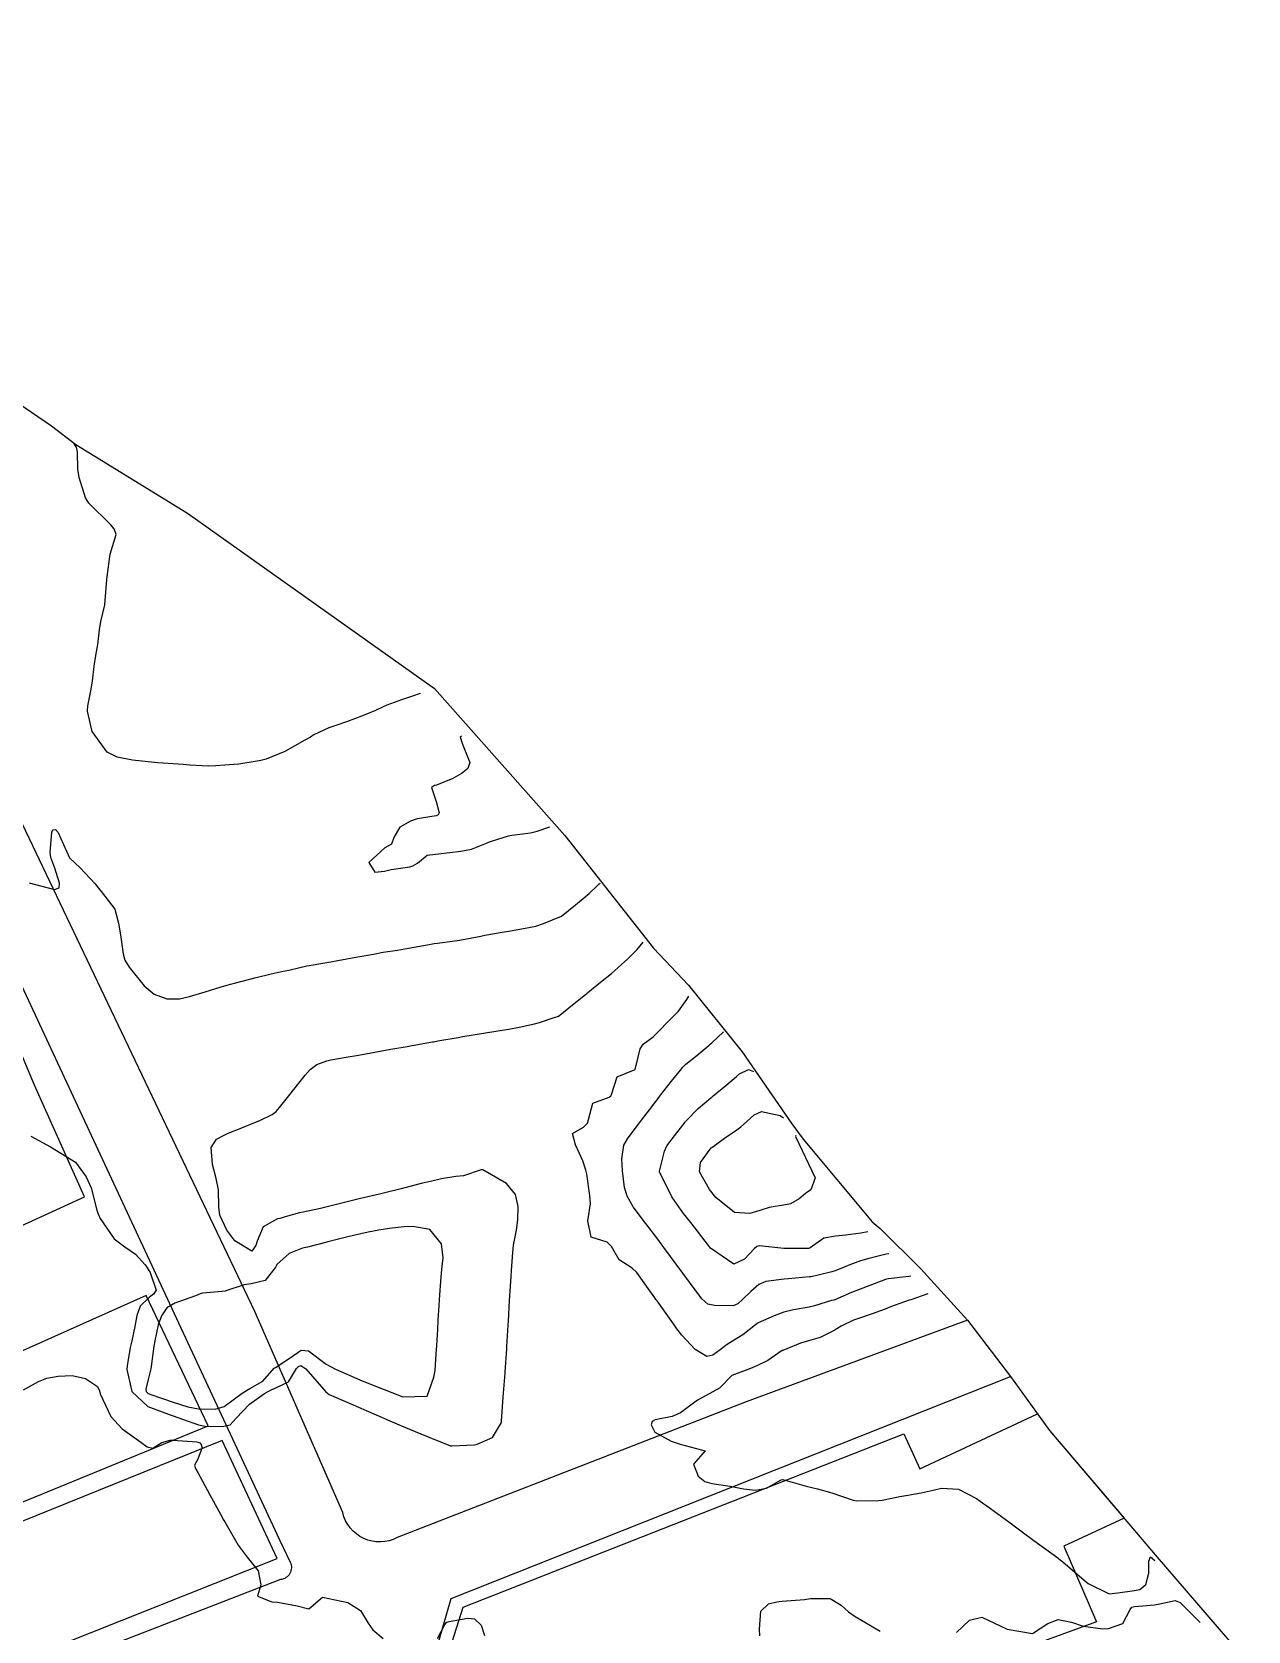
# Model space of a CAD drawing. Header units: metres. Extents: x 286371 to 293043, y 7462578 to 7466404.
# Drawn here: x 289009.9 to 289105.7, y 7465092.8 to 7465218.9 of the extents above; entities that cross this region are included whole.
import ezdxf

# ---------------------------------------------------------------- set-up
doc = ezdxf.new("R2010")
doc.units = ezdxf.units.M
doc.header["$MEASUREMENT"] = 0
for name, color, linetype in [('Area', 45, 'Continuous'), ('Curvas de Nivel 1m', 11, 'Continuous'), ('Curvas de Nivel 5m', 15, 'Continuous'), ('Edificações', 30, 'Continuous'), ('Vias primárias', 230, 'Continuous')]:
    doc.layers.add(name, color=color, linetype=linetype)

msp = doc.modelspace()

# ---------------------------------------------------------------- linework, layer by layer
at = {"layer": 'Area'}
msp.add_polyline3d([(289008.26, 7465190.02, 695.14), (289011.41, 7465187.87, 695.69), (289013.33, 7465186.41, 694.72), (289022.12, 7465180.97, 712.72), (289041.59, 7465167.15, 700.49), (289051.88, 7465155.55, 699.93), (289058.86, 7465146.67, 700.17), (289061.63, 7465143.76, 699.89), (289065.86, 7465138.49, 697.09), (289069.77, 7465132.82, 696.74), (289070.65, 7465131.61, 696.56), (289076.09, 7465125.09, 696.78), (289076.74, 7465124.56, 697.08), (289079.94, 7465121.4, 696.7), (289083.62, 7465117.34, 691.46), (289087.01, 7465112.91, 696.3), (289090.09, 7465108.65, 695.29), (289098.58, 7465098.65, 691.72), (289105.73, 7465090.31, 693.35)], dxfattribs=at)
at = {"layer": 'Curvas de Nivel 1m', "flags": 128}
for points, elevation in [([(289040.46, 7465166.77), (289039.86, 7465166.56), (289038.99, 7465166.27), (289037.85, 7465165.83), (289037.56, 7465165.71), (289036.96, 7465165.43), (289036.19, 7465165.1), (289035.84, 7465164.96), (289034.73, 7465164.56), (289033.83, 7465164.24), (289033.27, 7465164.04), (289032.1, 7465163.5), (289031.93, 7465163.4), (289031.82, 7465163.33), (289031.38, 7465163.08), (289029.8, 7465162.18), (289028.34, 7465161.57), (289027.9, 7465161.47), (289027.79, 7465161.45), (289026.18, 7465161.2), (289025.79, 7465161.16), (289024.36, 7465161.05), (289023.79, 7465161.04), (289022.32, 7465161.12), (289021.79, 7465161.15), (289020.21, 7465161.26), (289019.79, 7465161.3), (289018.04, 7465161.47), (289017.79, 7465161.5), (289016.58, 7465161.74), (289015.8, 7465162.13), (289014.62, 7465163.77), (289014.25, 7465165.38), (289014.28, 7465165.78), (289014.54, 7465167.11), (289014.64, 7465167.77), (289014.76, 7465168.92), (289014.91, 7465169.77), (289015.07, 7465170.62), (289015.19, 7465171.77), (289015.29, 7465172.43), (289015.6, 7465173.76), (289015.65, 7465174.09), (289015.77, 7465175.76), (289015.79, 7465175.97), (289016.03, 7465177.75), (289016.51, 7465179.3), (289016.35, 7465179.75), (289016.07, 7465180.09), (289014.36, 7465181.78), (289014.1, 7465182.2), (289013.58, 7465183.79), (289013.49, 7465184.44), (289013.47, 7465185.79), (289013.37, 7465186.19), (289013.2, 7465186.43)], 691), ([(289009.64, 7465151.84), (289011.64, 7465151.31), (289012, 7465151.44), (289012.03, 7465151.81), (289011.66, 7465152.99), (289011.36, 7465153.82), (289011.29, 7465154.21), (289011.43, 7465155.82), (289011.52, 7465156), (289011.71, 7465156.04), (289011.94, 7465155.81), (289012.12, 7465155.39), (289012.82, 7465153.8), (289013.66, 7465153.01), (289014.82, 7465151.77), (289015.62, 7465150.79), (289016.39, 7465149.74), (289016.68, 7465148.64), (289016.85, 7465147.74), (289017.06, 7465146.22), (289017.18, 7465145.73), (289017.54, 7465145.18), (289018.71, 7465143.71), (289019.5, 7465143.04), (289020.5, 7465142.68), (289021.5, 7465142.68), (289022.29, 7465142.87), (289023.51, 7465143.24), (289024.79, 7465143.62), (289025.52, 7465143.83), (289025.83, 7465143.91), (289027.53, 7465144.36), (289028.61, 7465144.64), (289029.53, 7465144.83), (289030.12, 7465144.95), (289031.54, 7465145.28), (289031.73, 7465145.32), (289032.79, 7465145.5), (289033.43, 7465145.6), (289033.55, 7465145.63), (289035.1, 7465145.91), (289035.55, 7465145.99), (289036.78, 7465146.21), (289037.56, 7465146.35), (289038.69, 7465146.53), (289039.56, 7465146.68), (289041.17, 7465146.96), (289041.57, 7465147.04), (289041.84, 7465147.08), (289043.57, 7465147.32), (289045.25, 7465147.63), (289045.58, 7465147.7), (289046.93, 7465147.93), (289047.59, 7465148.04), (289048.62, 7465148.22), (289049.59, 7465148.42), (289050.2, 7465148.62), (289051.6, 7465149.2), (289052.71, 7465150.09), (289053.63, 7465150.86), (289053.8, 7465151), (289054.43, 7465151.58), (289054.59, 7465151.74), (289054.65, 7465151.81)], 691), ([(289009.78, 7465131.85), (289011.32, 7465131.02), (289013.3, 7465129.79), (289014.15, 7465128.64), (289014.54, 7465127.78), (289014.99, 7465126.02), (289015.06, 7465125.77), (289015.24, 7465125.37), (289016.34, 7465123.75), (289017.2, 7465123.12), (289018.03, 7465122.55), (289018.78, 7465121.71), (289019.18, 7465121.1), (289019.66, 7465119.7), (289019.45, 7465119.4), (289019.14, 7465119.15), (289018.4, 7465118.44), (289018.14, 7465117.72), (289017.97, 7465116.85), (289017.73, 7465115.72), (289017.62, 7465115.18), (289017.37, 7465113.73), (289017.34, 7465113.44), (289017.75, 7465111.72), (289019.01, 7465110.52), (289020.83, 7465109.84), (289021, 7465109.79), (289021.37, 7465109.67), (289022.99, 7465109.1), (289023.66, 7465108.96), (289024.98, 7465108.98), (289025.49, 7465109.1), (289025.97, 7465109.6), (289027.01, 7465110.72), (289028.19, 7465111.56), (289028.73, 7465111.85), (289029.03, 7465111.98), (289030.1, 7465112.47), (289030.73, 7465113.52), (289030.88, 7465113.69), (289031.06, 7465113.77), (289031.46, 7465113.51), (289033.03, 7465111.69), (289033.29, 7465111.48), (289035.01, 7465110.75), (289036.21, 7465110.23), (289037, 7465109.88), (289038.09, 7465109.41), (289038.99, 7465109.02), (289039.62, 7465108.75), (289040.98, 7465108.2), (289042.86, 7465107.44), (289042.97, 7465107.42), (289044.75, 7465107.52), (289044.97, 7465107.55), (289046.17, 7465108.09), (289046.87, 7465109.28), (289046.89, 7465109.38), (289047.02, 7465111.27), (289047.16, 7465113.17), (289047.16, 7465113.27), (289047.29, 7465115.06), (289047.3, 7465115.27), (289047.42, 7465116.96), (289047.43, 7465117.27), (289047.51, 7465118.9), (289047.53, 7465119.27), (289047.64, 7465120.79), (289047.68, 7465121.27), (289047.77, 7465122.69), (289047.84, 7465123.26), (289048.06, 7465124.43), (289048.18, 7465125.26), (289048.2, 7465126.3), (289047.99, 7465127.26), (289047.28, 7465128.12), (289045.4, 7465129.19), (289045.29, 7465129.19), (289043.88, 7465128.73), (289043.28, 7465128.66), (289042.14, 7465128.49), (289041.28, 7465128.28), (289040.54, 7465128.11), (289039.27, 7465127.79), (289038.96, 7465127.71), (289037.78, 7465127.42), (289037.37, 7465127.31), (289037.26, 7465127.29), (289035.77, 7465126.93), (289035.25, 7465126.81), (289034.18, 7465126.54), (289033.25, 7465126.3), (289032.6, 7465126.14), (289031.24, 7465125.86), (289030.95, 7465125.81), (289030.01, 7465125.53), (289029.41, 7465125.37), (289029.23, 7465125.32), (289028.1, 7465124.69), (289027.61, 7465123.57), (289027.52, 7465123.24), (289027.19, 7465122.79), (289025.86, 7465123.59), (289025.23, 7465124.44), (289024.69, 7465125.61), (289024.59, 7465126.28), (289024.56, 7465127.62), (289024.4, 7465128.51), (289024.1, 7465129.62), (289023.99, 7465130.95), (289024.42, 7465131.62), (289025.02, 7465131.93), (289025.34, 7465132.08), (289026.41, 7465132.52), (289027.35, 7465132.91), (289027.82, 7465133.1), (289028.79, 7465133.55), (289029.12, 7465133.8), (289029.37, 7465134.12), (289030.01, 7465134.91), (289030.51, 7465135.53), (289030.9, 7465136.02), (289031.41, 7465136.66), (289031.81, 7465137.12), (289032.33, 7465137.5), (289033.12, 7465137.8), (289033.43, 7465137.87), (289034.79, 7465138.11), (289035.44, 7465138.22), (289036.47, 7465138.41), (289037.44, 7465138.58), (289038.15, 7465138.7), (289039.45, 7465138.93), (289039.83, 7465139), (289041.45, 7465139.29), (289041.52, 7465139.3), (289041.86, 7465139.36), (289043.46, 7465139.64), (289043.84, 7465139.71), (289045.46, 7465139.97), (289046.59, 7465140.15), (289047.47, 7465140.3), (289048.27, 7465140.45), (289049.48, 7465140.7), (289049.88, 7465140.82), (289051.04, 7465141.21), (289051.37, 7465141.32), (289051.49, 7465141.39), (289052.49, 7465142.2), (289053.51, 7465143.03), (289053.6, 7465143.09), (289053.69, 7465143.17), (289054.68, 7465144), (289055.54, 7465144.69), (289055.79, 7465144.89), (289056.09, 7465145.14), (289056.85, 7465145.83), (289057.57, 7465146.58), (289057.81, 7465146.87), (289058.04, 7465147.14)], 692), ([(289079.14, 7465120.8), (289078.99, 7465120.79), (289077.36, 7465120.61), (289077.16, 7465120.56), (289075.92, 7465120.07), (289075.15, 7465119.79), (289074.48, 7465119.52), (289073.15, 7465118.95), (289073.09, 7465118.93), (289072.9, 7465118.88), (289071.56, 7465118.48), (289071.13, 7465118.37), (289069.89, 7465118.16), (289069.13, 7465117.97), (289068.38, 7465117.69), (289067.12, 7465117.12), (289067.02, 7465117.06), (289066.91, 7465116.97), (289065.9, 7465116.18), (289065.09, 7465115.68), (289064.66, 7465115.43), (289064.12, 7465115.01), (289063.53, 7465114.57), (289063.08, 7465114.48), (289062.16, 7465115.04), (289061.1, 7465116.17), (289060.7, 7465116.66), (289060.43, 7465117.06), (289059.14, 7465118.87), (289059.04, 7465118.98), (289058.96, 7465119.09), (289058.58, 7465119.66), (289057.54, 7465121.11), (289057.18, 7465121.43), (289056.16, 7465122.11), (289055.54, 7465123.14), (289055.21, 7465123.48), (289053.94, 7465123.89), (289053.7, 7465125.17), (289053.9, 7465126.51), (289053.84, 7465127.17), (289053.61, 7465128.85), (289053.54, 7465129.17), (289053.3, 7465129.9), (289052.71, 7465131.18), (289052.47, 7465132.05), (289053.34, 7465132.56), (289053.65, 7465132.87), (289053.75, 7465133.17), (289054.08, 7465134.45), (289055.38, 7465134.93), (289055.5, 7465135.02), (289055.55, 7465135.14), (289056, 7465136.54), (289057.41, 7465137.11), (289057.8, 7465138.75), (289058.05, 7465139.11), (289058.85, 7465139.69), (289059.46, 7465140.31), (289059.83, 7465140.72), (289060.2, 7465141.07), (289060.83, 7465141.72), (289061.5, 7465142.63), (289061.64, 7465142.9)], 693), ([(289077.42, 7465122.58), (289077.2, 7465122.55), (289075.83, 7465122.2), (289075.19, 7465122.01), (289074.34, 7465121.7), (289073.18, 7465121.23), (289072.92, 7465121.14), (289071.85, 7465120.89), (289071.3, 7465120.77), (289071.17, 7465120.75), (289069.5, 7465120.6), (289069.17, 7465120.58), (289067.72, 7465120.4), (289067.16, 7465120.15), (289066.54, 7465119.59), (289065.89, 7465118.98), (289065.5, 7465118.63), (289065.14, 7465118.48), (289063.66, 7465118.5), (289063.14, 7465118.61), (289062.67, 7465119.03), (289061.17, 7465121.05), (289059.68, 7465123.08), (289059.21, 7465123.72), (289058.16, 7465125.1), (289057.25, 7465126.29), (289056.78, 7465127.12), (289056.59, 7465127.81), (289056.43, 7465129.13), (289056.38, 7465130.06), (289056.53, 7465131.13), (289056.81, 7465131.65), (289057.34, 7465132.35), (289057.67, 7465132.79), (289057.91, 7465133.11), (289058.54, 7465133.92), (289059.38, 7465135.04), (289059.4, 7465135.06), (289059.42, 7465135.08), (289060.28, 7465136.19), (289060.98, 7465137.06), (289061.18, 7465137.3), (289061.42, 7465137.52), (289062.27, 7465138.21), (289063.25, 7465139.03), (289063.35, 7465139.12), (289063.45, 7465139.21), (289064.37, 7465140.09)], 694), ([(289070.09, 7465131.91), (289070.07, 7465131.82), (289071.62, 7465128.57), (289071.27, 7465127.61), (289070.85, 7465127.33), (289070.35, 7465126.92), (289069.66, 7465126.52), (289069.26, 7465126.44), (289067.98, 7465126.23), (289067.25, 7465126), (289066.46, 7465125.76), (289065.25, 7465125.83), (289063.79, 7465127.02), (289063.27, 7465127.64), (289062.49, 7465129.04), (289062.57, 7465129.77), (289063.32, 7465130.83), (289063.42, 7465130.93), (289063.53, 7465131.02), (289064.57, 7465131.77), (289065.34, 7465132.28), (289065.76, 7465132.58), (289066.19, 7465132.98), (289066.79, 7465133.54), (289067.37, 7465133.79), (289068.84, 7465133.47), (289069.11, 7465133.3)], 696), ([(289080.49, 7465119.41), (289079.14, 7465118.95), (289079.01, 7465118.91), (289078.64, 7465118.79), (289077.55, 7465118.39), (289077.13, 7465118.22), (289076.1, 7465117.85), (289075.11, 7465117.51), (289074.64, 7465117.33), (289073.66, 7465116.87), (289073.31, 7465116.66), (289073.1, 7465116.52), (289072, 7465115.98), (289071.09, 7465115.72), (289070.46, 7465115.54), (289069.07, 7465114.96), (289069.05, 7465114.96), (289069.02, 7465114.94), (289067.87, 7465114.15), (289067.06, 7465113.76), (289066.5, 7465113.52), (289065.04, 7465112.99), (289064.07, 7465111.97), (289063.02, 7465111.41), (289062.32, 7465111.04), (289061, 7465110.03), (289060.33, 7465109.74), (289058.99, 7465109.48), (289058.75, 7465109.34), (289058.69, 7465109.1), (289058.98, 7465108.5), (289060.25, 7465107.79), (289060.96, 7465107.57), (289062.95, 7465107.03), (289062.01, 7465105.98), (289062.39, 7465105.04), (289062.92, 7465104.63), (289063.47, 7465104.47), (289064.91, 7465104.25), (289065.97, 7465104.04), (289066.91, 7465103.94), (289067.77, 7465104.09), (289068.92, 7465104.75), (289069.07, 7465104.78), (289070.91, 7465104.25), (289071.78, 7465104.03), (289072.91, 7465103.72), (289074.6, 7465103.15), (289074.9, 7465103.09), (289076.61, 7465103.11), (289076.9, 7465103.15), (289078.27, 7465103.43), (289078.91, 7465103.55), (289079.96, 7465103.72), (289080.91, 7465103.93), (289081.57, 7465104.09), (289082.91, 7465104.01), (289084.33, 7465103.27), (289084.9, 7465102.87), (289085.14, 7465102.69), (289086.88, 7465101.43), (289087.93, 7465100.65), (289088.85, 7465099.97), (289090.73, 7465098.61), (289090.83, 7465098.53), (289091.14, 7465098.29), (289092.81, 7465096.85), (289093.14, 7465096.57), (289094.78, 7465095.75), (289095.48, 7465095.84), (289096.79, 7465096.03), (289097.19, 7465096.11), (289097.67, 7465096.5), (289097.92, 7465097.39), (289097.91, 7465098.33), (289098.04, 7465098.68), (289098.39, 7465098.4)], 692), ([(289009.21, 7465111.85), (289010.37, 7465112.5), (289011.04, 7465112.76), (289011.92, 7465112.93), (289013.04, 7465112.98), (289014.08, 7465112.74), (289015.03, 7465112.11), (289015.18, 7465111.76), (289015.25, 7465111.53), (289016.08, 7465109.75), (289016.98, 7465108.77), (289018.44, 7465107.71), (289018.96, 7465107.35), (289019.4, 7465107.25), (289020.1, 7465107.69), (289020.76, 7465107.88), (289020.97, 7465107.89), (289022.86, 7465107.75), (289022.97, 7465107.73), (289023.15, 7465107.64), (289023.28, 7465107.31), (289022.94, 7465106.37), (289022.68, 7465105.9), (289022.75, 7465105.65), (289022.93, 7465105.32), (289023.86, 7465103.63), (289024.88, 7465101.76), (289024.95, 7465101.61), (289025.06, 7465101.43), (289026.11, 7465099.6), (289026.83, 7465098.64), (289027.7, 7465097.57), (289027.91, 7465096.46), (289027.65, 7465095.57), (289028.78, 7465095.13), (289029.23, 7465095.09), (289030.77, 7465094.82), (289031.7, 7465094.58), (289032.78, 7465095.49), (289034.78, 7465095.07), (289035.76, 7465094.45), (289036.36, 7465093.44), (289036.74, 7465092.91), (289037.56, 7465092.25)], 693), ([(289067.24, 7465092.46), (289067.21, 7465092.97), (289067.33, 7465094.4), (289067.92, 7465094.96), (289068.58, 7465095.14), (289068.78, 7465095.16), (289069, 7465095.17), (289070.78, 7465095.31), (289071.25, 7465095.38), (289072.78, 7465095.38), (289073.67, 7465094.86), (289074.24, 7465094.33), (289074.76, 7465093.98), (289076.74, 7465092.81)], 693), ([(289082.74, 7465092.72), (289083.77, 7465093.69), (289084.76, 7465093.91), (289086.19, 7465093.24), (289086.75, 7465092.97), (289088.73, 7465092.63), (289089.95, 7465093.42), (289090.76, 7465093.73), (289091.81, 7465093.53), (289092.74, 7465093.22), (289094.28, 7465093.01), (289094.74, 7465093.02), (289095.86, 7465093.41), (289096.43, 7465094.52), (289096.58, 7465094.7), (289096.77, 7465094.75), (289098.36, 7465094.9), (289098.77, 7465094.97), (289100, 7465095.24), (289100.37, 7465095.07), (289101.95, 7465093.5)], 693), ([(289041.84, 7465092.24), (289042.42, 7465093.34), (289042.57, 7465093.52), (289042.75, 7465093.58), (289044.23, 7465093.83), (289044.75, 7465093.79), (289045.29, 7465093.3), (289045.55, 7465092.47)], 693)]:
    msp.add_lwpolyline(points, dxfattribs=dict(at, elevation=elevation))
at = {"layer": 'Curvas de Nivel 1m', "elevation": 691, "flags": 128}
msp.add_lwpolyline([(289041.22, 7465124.5), (289039.88, 7465124.73), (289039.22, 7465124.7), (289038.05, 7465124.58), (289037.22, 7465124.45), (289036.37, 7465124.29), (289035.21, 7465124.01), (289034.77, 7465123.9), (289033.2, 7465123.51), (289033.18, 7465123.51), (289033.1, 7465123.49), (289031.6, 7465123.11), (289031.2, 7465123.01), (289030.13, 7465122.59), (289029.18, 7465121.72), (289029.11, 7465121.61), (289029.09, 7465121.55), (289028.24, 7465120.48), (289027.15, 7465120.2), (289026.6, 7465120.14), (289025.14, 7465119.65), (289025.11, 7465119.64), (289024.86, 7465119.61), (289023.31, 7465119.47), (289023.14, 7465119.42), (289022.76, 7465119.26), (289021.13, 7465118.67), (289020.5, 7465118.31), (289020.07, 7465117.69), (289019.82, 7465116.97), (289019.56, 7465115.7), (289019.48, 7465115.29), (289019.27, 7465113.7), (289019.25, 7465113.5), (289019.04, 7465112.66), (289018.84, 7465111.89), (289018.88, 7465111.71), (289019.02, 7465111.57), (289019.25, 7465111.47), (289021.01, 7465110.87), (289022.16, 7465110.5), (289023, 7465110.35), (289024.32, 7465110.31), (289025.01, 7465110.53), (289026.45, 7465111.59), (289027.03, 7465111.95), (289028.07, 7465112.53), (289028.97, 7465113.55), (289029.01, 7465113.59), (289029.06, 7465113.62), (289030.22, 7465114.38), (289031.08, 7465114.97), (289031.67, 7465114.91), (289033.06, 7465113.88), (289033.79, 7465113.47), (289035.05, 7465112.93), (289035.91, 7465112.57), (289037.03, 7465112.12), (289038.84, 7465111.4), (289039.02, 7465111.32), (289039.11, 7465111.3), (289041.02, 7465111.36), (289041.56, 7465112.85), (289041.65, 7465113.36), (289041.74, 7465114.69), (289041.78, 7465115.35), (289041.85, 7465116.61), (289041.89, 7465117.35), (289041.97, 7465118.51), (289042.03, 7465119.35), (289042.11, 7465120.4), (289042.18, 7465121.35), (289042.28, 7465122.26), (289042.15, 7465123.35)], close=True, dxfattribs=at)
at = {"layer": 'Curvas de Nivel 5m', "flags": 128}
for points, elevation in [([(289043.74, 7465163.39), (289043.63, 7465163.33), (289043.81, 7465162.77), (289044.39, 7465161.32), (289044.24, 7465160.85), (289043.77, 7465160.49), (289043.04, 7465160.06), (289041.76, 7465159.54), (289041.61, 7465159.5), (289041.37, 7465159.36), (289041.74, 7465158.24), (289041.96, 7465157.35), (289041.9, 7465157.18), (289041.72, 7465157.12), (289040.23, 7465156.87), (289039.71, 7465156.7), (289038.88, 7465156.22), (289038.4, 7465155.4), (289038.21, 7465154.88), (289037.68, 7465154.59), (289036.43, 7465153.44), (289036.89, 7465152.67), (289037.65, 7465152.75), (289038.18, 7465152.88), (289039.66, 7465153.1), (289039.89, 7465153.16), (289040.25, 7465153.38), (289041.02, 7465154.01), (289041.68, 7465154.1), (289042.8, 7465154.21), (289043.68, 7465154.32), (289044.51, 7465154.49), (289045.69, 7465154.95), (289045.93, 7465155.05), (289046.58, 7465155.28), (289047.43, 7465155.54), (289047.7, 7465155.58), (289049.18, 7465155.77), (289049.7, 7465155.91), (289050.68, 7465156.24)], 690), ([(289075.75, 7465124.31), (289075.22, 7465124.21), (289074.03, 7465124.05), (289073.22, 7465123.96), (289072.3, 7465123.8), (289071.21, 7465123.05), (289071.12, 7465122.99), (289069.2, 7465123), (289069.14, 7465123), (289067.21, 7465123.21), (289067.01, 7465123.16), (289066.79, 7465122.97), (289066.03, 7465122.15), (289065.19, 7465121.77), (289063.37, 7465123.02), (289063.21, 7465123.22), (289061.82, 7465125.05), (289061.24, 7465125.76), (289060.31, 7465127.07), (289059.35, 7465129.03), (289059.34, 7465129.08), (289059.73, 7465130.67), (289059.92, 7465131.08), (289060.52, 7465131.89), (289061.35, 7465132.96), (289061.39, 7465133.01), (289061.43, 7465133.05), (289062.38, 7465134.03), (289063.38, 7465134.87), (289063.47, 7465134.93), (289063.58, 7465135.02), (289064.56, 7465135.85), (289065.41, 7465136.56), (289065.64, 7465136.76), (289066.36, 7465137.1), (289066.76, 7465136.95)], 695)]:
    msp.add_lwpolyline(points, dxfattribs=dict(at, elevation=elevation))
at = {"layer": 'Edificações'}
for points in [[(288986.93, 7465114.67), (289014, 7465127.06), (289010.06, 7465135.87), (289001.83, 7465155.41)], [(289003.05, 7465100.53), (289023.77, 7465109), (289018.86, 7465119.29), (288999.15, 7465110.49)], [(288992.38, 7465083.91), (289029.21, 7465098.55), (289024.85, 7465107.86), (289006.44, 7465100.4)]]:
    msp.add_lwpolyline(points, dxfattribs=at)
at = {"layer": 'Edificações', "elevation": 695.6}
msp.add_lwpolyline([(289089.14, 7465109.96), (289090.09, 7465108.65), (289094.03, 7465104.01), (289095.97, 7465101.72), (289091.22, 7465099.53), (289093.78, 7465093.55), (289086.95, 7465091.05), (289087.38, 7465090.07), (289076.52, 7465085.82), (289070.67, 7465083.68), (289070.85, 7465082.65), (289078.88, 7465065.25), (289080.07, 7465065.77), (289083.51, 7465058.73), (289092.28, 7465062.82), (289104.94, 7465036.61), (289102.79, 7465035.69), (289105.47, 7465029.63), (289074.83, 7465017.47), (289042.16, 7465089.31), (289043.87, 7465094.72), (289078.61, 7465108.38), (289079.85, 7465105.63)], close=True, dxfattribs=at)
at = {"layer": 'Vias primárias'}
for points, elevation in [([(288976.53, 7465211.29), (288985.87, 7465191.59), (289008.17, 7465145.59), (289029.39, 7465100.03), (289030.23, 7465098.25, -0.511769), (289029.46, 7465096.88), (288992.37, 7465082.52), (288953.95, 7465068), (288950.86, 7465066.73), (288950.57, 7465066.6), (288949.74, 7465066.59), (288945.83, 7465074.77), (288915.79, 7465137.15), (288905.08, 7465160.62), (288893.84, 7465184.96, -0.480889), (288895.14, 7465187.55), (288914.47, 7465195.96), (288943.39, 7465208.64), (288965.81, 7465218.93)], 695.33), ([(289038.66, 7465100.19, -0.493038), (289034.37, 7465102.17), (289027.43, 7465118.02), (288998.33, 7465179.05), (288986.3, 7465204.57)], 691.46)]:
    msp.add_lwpolyline(points, format="xyb", dxfattribs=dict(at, elevation=elevation))
at = {"layer": 'Vias primárias', "elevation": 691.46}
msp.add_lwpolyline([(289083.62, 7465117.34), (289066.18, 7465110.89), (289038.66, 7465100.19)], dxfattribs=at)
at = {"layer": 'Vias primárias'}
msp.add_lwpolyline([(289076.27, 7465015.97, 0.009652), (289075.26, 7465015.53, -0.463323), (289073.89, 7465016.17), (289046.21, 7465079.15), (289041.32, 7465089.84), (289042.91, 7465095.4), (289087.01, 7465112.91)], format="xyb", dxfattribs=at)

doc.saveas('drawing.dxf')
